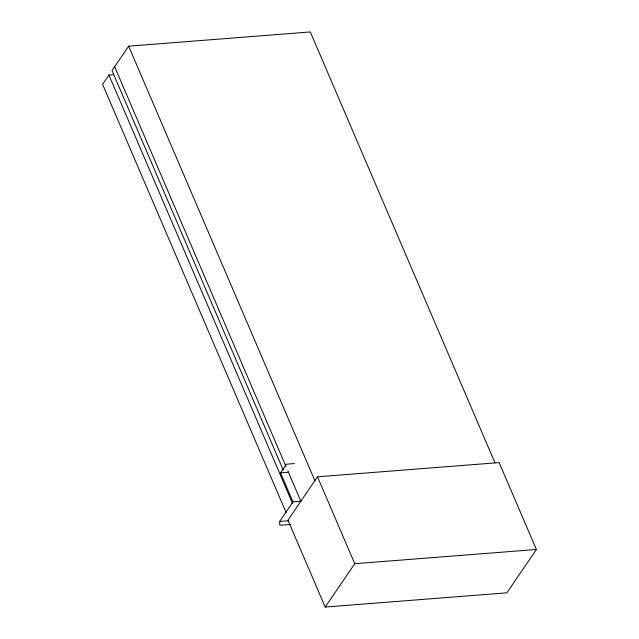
<?xml version="1.0" encoding="UTF-8"?>
<svg xmlns="http://www.w3.org/2000/svg" width="639" height="639" viewBox="0 0 639 639"><rect width="100%" height="100%" fill="white"/><g stroke="black" fill="none" stroke-linecap="round" stroke-linejoin="round"><path stroke-width="0.96" d="M113.918 74.675L108.95 75.067L102.607 84.372L286.08 512.454M494.953 462.78L310.298 31.95L128.655 46.168L112.017 70.57L283.309 470.224M290.753 524.395L279.826 525.258L279.634 521.48L292.981 501.895L280.537 472.86L286.448 464.194L294.403 463.571M317.503 476.806L287.957 520.154L325.195 607.05L506.847 592.832L536.393 549.484L499.147 462.588L317.503 476.806L354.749 563.702L325.195 607.05M280.537 472.86L288.493 472.237M292.981 501.895L300.937 501.272M279.634 521.48L288.572 520.777M354.749 563.702L536.393 549.484M128.655 46.168L314.875 480.656M114.645 66.712L285.937 466.374M287.901 470.959L300.865 501.208M108.95 75.067L292.43 503.141"/></g></svg>
